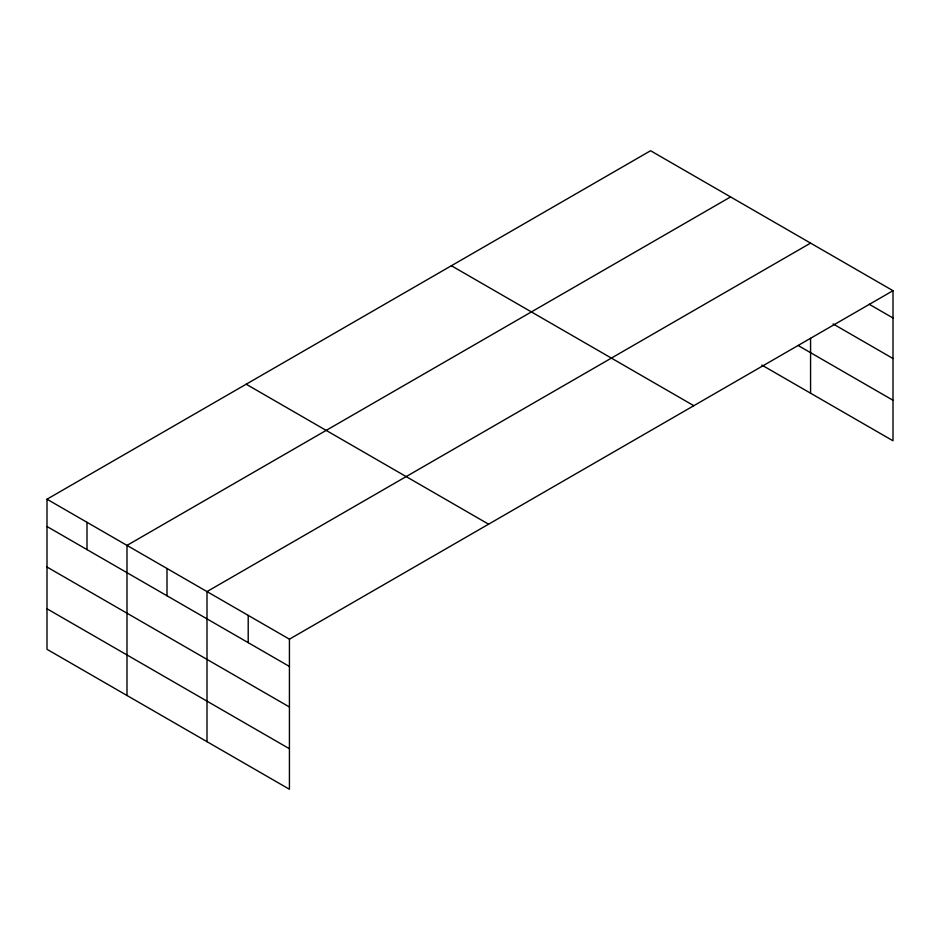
<?xml version="1.0" encoding="UTF-8"?>
<svg xmlns="http://www.w3.org/2000/svg" width="940" height="940" viewBox="0 0 940 940"><rect width="100%" height="100%" fill="white"/><g stroke="black" fill="none" stroke-linecap="round" stroke-linejoin="round"><path stroke-width="1.41" d="M761.823 365.061L893 440.789L893 290.695L650.574 150.741L47 499.211L47 649.305L289.426 789.259L289.426 639.177L47 499.211M730.58 196.93L126.994 545.4L126.994 695.482M810.574 243.108L207 591.589L207 741.672M289.426 639.177L893 290.695M869.277 304.29L893 317.99M833.052 323.901L893 358.516M798.072 345.462L893 400.264M451.4 265.738L693.814 405.692M246.186 384.213L488.6 524.179M47 526.506L289.426 666.46M47 567.02L289.426 706.986M47 608.779L289.426 748.734M810.574 338.282L810.574 393.202M248.207 615.383L248.207 642.666M167.003 568.489L167.003 595.784M86.997 522.299L86.997 549.595"/></g></svg>
